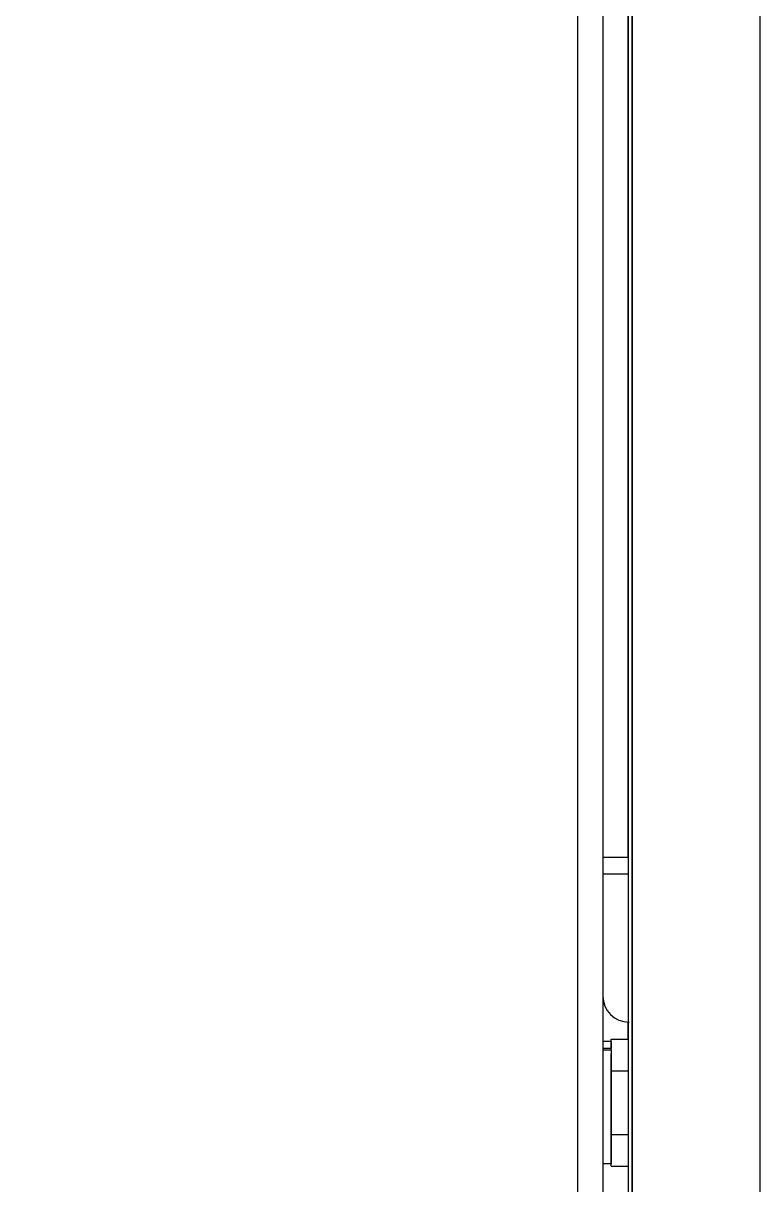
# Model space of a CAD drawing. Header units: millimetres. Extents: x -18178 to 96133, y -22425 to 61598.
# Drawn here: x 42373 to 42460.1, y 50729.4 to 50866.6 of the extents above; entities that cross this region are included whole.
import ezdxf

# ---------------------------------------------------------------- set-up
doc = ezdxf.new("R2010")
doc.units = ezdxf.units.MM
for name, color, linetype in [('00B60DEFP08', 7, 'Continuous'), ('00B60RSFP08', 7, 'Continuous'), ('CH0650FE', 7, 'Continuous'), ('EAE-UPS PANEL-VERTV.', 7, 'Continuous'), ('MA1129FE', 7, 'Continuous'), ('MA1130FE', 7, 'Continuous'), ('MA1146FE', 7, 'Continuous'), ('NEW_TOP_PLATE_AL', 7, 'Continuous')]:
    doc.layers.add(name, color=color, linetype=linetype)
doc.layers.add('E-ELEC-EQPM', color=7, linetype='Continuous', lineweight=35)

# ---------------------------------------------------------------- blocks, each defined once
blk = doc.blocks.new('A$Ccc32f15b')
at = {"layer": '00B60DEFP08', "color": 7, "linetype": 'Continuous'}
for p, q in [((127.3196990203305, 44.12500000001663), (127.3196990203305, 44.22750000002333)), ((127.3197350216837, 44.12500000001663), (127.3197350216837, 44.22750000002333)), ((127.5073738591703, 44.12500000001663), (127.5073738591703, 44.22750000002331)), ((127.8826515341435, 44.12500000001663), (127.8826515341435, 44.22750000002331)), ((128.0702903716302, 44.12500000001663), (128.0702903716302, 44.22750000002331)), ((127.3197350216837, 44.12500000001663), (127.3196990203305, 44.12500000001663)), ((127.3760143017975, 44.12500000001663), (127.3197350216837, 44.12500000001663)), ((127.5073738591703, 44.12500000001663), (127.406054440427, 44.12500000001663)), ((127.8826515341435, 44.12500000001663), (127.5073738591703, 44.12500000001663)), ((128.0702903716302, 44.12500000001663), (127.8826515341435, 44.12500000001663))]:
    blk.add_line(p, q, dxfattribs=at)
at = {"layer": '00B60RSFP08', "color": 7, "linetype": 'Continuous'}
for p, q in [((127.3349766953037, 44.12500000001663), (127.3349766953037, 44.07500000001662)), ((127.3350126966569, 44.12500000001663), (127.3760143017975, 44.12500000001663)), ((127.3350126966569, 44.12500000001663), (127.3350126966569, 44.07500000001662)), ((127.3832435512946, 44.12500000001663), (127.3760143017975, 44.12500000001663)), ((127.3760143017975, 44.12500000001663), (127.3760143017975, 44.07500000001662)), ((127.3832435512946, 44.12500000001663), (128.0550126966569, 44.12500000001663)), ((127.3832435512945, 44.07500000001662), (127.3832435512945, 44.12500000001663)), ((128.0550126966569, 44.07500000001662), (128.0550126966569, 44.12500000001663))]:
    blk.add_line(p, q, dxfattribs=at)
at = {"layer": 'CH0650FE', "color": 7, "linetype": 'Continuous'}
blk.add_line((97.3199999999998, 44.07500000001662), (129.8199999999998, 44.07500000001663), dxfattribs=at)
at = {"layer": 'MA1129FE', "color": 7, "linetype": 'Continuous'}
for p, q in [((126.2449999999999, 44.22500000002324), (102.5499999999999, 44.22500000001884)), ((127.3196990203305, 44.22500000002344), (127.2199193338483, 44.22500000002343))]:
    blk.add_line(p, q, dxfattribs=at)
at = {"layer": 'MA1130FE', "color": 7, "linetype": 'Continuous'}
for p, q in [((94.92500000001073, 45.0025000000214), (132.2149999999998, 45.00249999997241)), ((131.7901021539203, 44.22750000002333), (95.34976882058677, 44.22750000002333))]:
    blk.add_line(p, q, dxfattribs=at)
at = {"layer": 'MA1146FE', "color": 7, "linetype": 'Continuous'}
for p, q in [((126.2449999999999, 44.22500000001664), (126.3449999999999, 44.22500000001664)), ((126.2449999999999, 44.07500000001663), (126.2449999999999, 44.22500000001664)), ((126.3449999999998, 44.22500000001664), (127.0649999999998, 44.22500000001664)), ((126.3449999999998, 44.22500000001664), (126.3449999999998, 44.07500000001663))]:
    blk.add_line(p, q, dxfattribs=at)
for radius, end in [(0.1550000000000052, 0), (0.00499999999999945, 330.0000001494635)]:
    blk.add_arc((127.0649999999999, 44.23000000001662), radius, 270, end, dxfattribs=at)
at = {"layer": 'NEW_TOP_PLATE_AL', "color": 7, "linetype": 'Continuous'}
blk.add_line((96.19499999999985, 43.92506363854959), (130.865, 43.92506363854946), dxfattribs=at)
blk = doc.blocks.new('ups-panel')
at = {"layer": 'EAE-UPS PANEL-VERTV.', "xscale": 20, "yscale": 20, "zscale": 20}
blk.add_blockref('A$Ccc32f15b', (5.099999998885323, -450.0250000056923, 1985.5), dxfattribs=at)

msp = doc.modelspace()

# ---------------------------------------------------------------- linework, layer by layer
at = {"layer": 'E-ELEC-EQPM'}
msp.add_lwpolyline([(41530.00042733332, 52699.13550138216), (42445.00042733317, 52699.13550138216), (42445.00042733317, 50045.13550138218), (41530.00042733332, 50045.13550138218)], close=True, dxfattribs=at)

# ---------------------------------------------------------------- block references
at = {"layer": 'EAE-UPS PANEL-VERTV.', "rotation": 270}
msp.add_blockref('ups-panel', (42010.06460068083, 53298.13575531337), dxfattribs=at)

doc.saveas('drawing.dxf')
